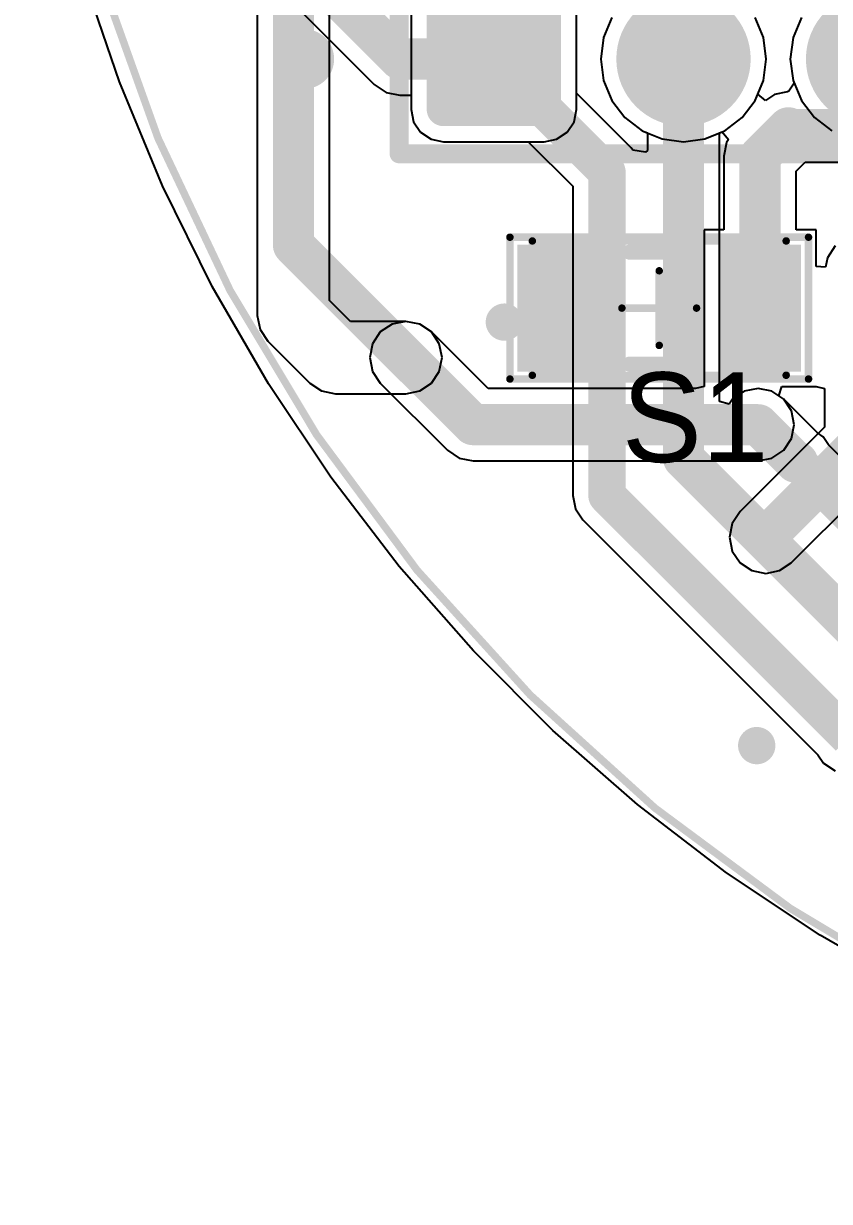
# Model space of a CAD drawing. Header units: millimetres. Extents: x 4.72 to 6.55, y 1.73 to 3.54.
# Drawn here: x 4.731 to 5.156, y 1.728 to 2.349 of the extents above; entities that cross this region are included whole.
import ezdxf

# ---------------------------------------------------------------- set-up
doc = ezdxf.new("R2010")
doc.units = ezdxf.units.MM
doc.header["$MEASUREMENT"] = 0
for name, color, linetype in [('BottomLayer', 5, 'Continuous'), ('BottomSolder', 6, 'Continuous'), ('ConnectLayer', 7, 'Continuous'), ('Mechanical1', 6, 'Continuous'), ('Mechanical13', 56, 'Continuous'), ('Mechanical15', 56, 'Continuous'), ('Mechanical3', 76, 'Continuous'), ('MultiLayer', 9, 'Continuous'), ('PadHoleLayer', 156, 'Continuous'), ('TopLayer', 1, 'Continuous'), ('TopOverlay', 2, 'Continuous'), ('TopPaste', 8, 'Continuous'), ('TopSolder', 216, 'Continuous'), ('ViaHoleLayer', 16, 'Continuous')]:
    doc.layers.add(name, color=color, linetype=linetype)

# ---------------------------------------------------------------- blocks, each defined once
blk = doc.blocks.new('C1206_13')
at = {"layer": 'Mechanical13', "const_width": 0.00394}
for points in [[(0.06693, 0.03543), (-0.06693, 0.03543)], [(-0.06693, -0.03543), (-0.06693, 0.03543)], [(0.06693, -0.03543), (0.06693, 0.03543)], [(0.06693, -0.03543), (-0.06693, -0.03543)]]:
    blk.add_lwpolyline(points, dxfattribs=at)
at = {"layer": 'Mechanical13', "const_width": 0.00197}
for points in [[(-0.06791, 0.03543, 1), (-0.06595, 0.03543, 1)], [(-0.06791, 0.03543, 1), (-0.06595, 0.03543, 1)], [(0.06595, 0.03543, 1), (0.06791, 0.03543, 1)], [(0.06595, 0.03543, 1), (0.06791, 0.03543, 1)], [(-0.06791, -0.03543, 1), (-0.06594, -0.03543, 1)], [(-0.06791, -0.03543, 1), (-0.06594, -0.03543, 1)], [(0.06595, -0.03543, 1), (0.06791, -0.03543, 1)], [(0.06595, -0.03543, 1), (0.06791, -0.03543, 1)]]:
    blk.add_lwpolyline(points, format="xyb", close=True, dxfattribs=at)
at = {"layer": 'Mechanical15', "const_width": 0.00394}
for points in [[(0.07874, 0.0374), (-0.07874, 0.0374)], [(-0.07874, -0.0374), (-0.07874, 0.0374)], [(0.07874, 0.0374), (0.07874, -0.0374)], [(0, 0.01968), (0, -0.01969)], [(0.01969, 0), (-0.01969, 0)], [(0.07874, -0.0374), (-0.07874, -0.0374)]]:
    blk.add_lwpolyline(points, dxfattribs=at)
at = {"layer": 'Mechanical15', "const_width": 0.00197}
for points in [[(-0.07973, 0.0374, 1), (-0.07776, 0.0374, 1)], [(-0.07973, 0.0374, 1), (-0.07776, 0.0374, 1)], [(0.07776, 0.0374, 1), (0.07973, 0.0374, 1)], [(0.07776, 0.0374, 1), (0.07973, 0.0374, 1)], [(-0.00098, 0.01968, 1), (0.00098, 0.01968, 1)], [(-0.02067, 0, 1), (-0.0187, 0, 1)], [(0.0187, 0, 1), (0.02067, 0, 1)], [(-0.00098, -0.01969, 1), (0.00098, -0.01969, 1)], [(-0.07972, -0.0374, 1), (-0.07776, -0.0374, 1)], [(-0.07972, -0.0374, 1), (-0.07776, -0.0374, 1)], [(0.07776, -0.0374, 1), (0.07972, -0.0374, 1)], [(0.07776, -0.0374, 1), (0.07972, -0.0374, 1)]]:
    blk.add_lwpolyline(points, format="xyb", close=True, dxfattribs=at)
at = {"layer": 'TopLayer'}
for points in [[(-0.0315, -0.03347), (-0.0315, 0.03346), (-0.0748, -0.03347), (-0.0748, 0.03346)], [(0.0748, -0.03347), (0.0748, 0.03346), (0.0315, -0.03347), (0.0315, 0.03346)]]:
    blk.add_solid(points, dxfattribs=at)
at = {"layer": 'TopOverlay', "const_width": 0.00787}
for points in [[(0.01575, 0.02953), (-0.01575, 0.02953)], [(0.01575, -0.02953), (-0.01575, -0.02953)]]:
    blk.add_lwpolyline(points, dxfattribs=at)
at = {"layer": 'TopOverlay', "const_width": 0.00394}
for points in [[(-0.01772, 0.02953, 1), (-0.01378, 0.02953, 1)], [(0.01378, 0.02953, 1), (0.01772, 0.02953, 1)], [(-0.01772, -0.02953, 1), (-0.01378, -0.02953, 1)], [(0.01378, -0.02953, 1), (0.01772, -0.02953, 1)]]:
    blk.add_lwpolyline(points, format="xyb", close=True, dxfattribs=at)
at = {"layer": 'TopPaste'}
for points in [[(-0.0315, -0.03347), (-0.0315, 0.03346), (-0.0748, -0.03347), (-0.0748, 0.03346)], [(0.0748, -0.03347), (0.0748, 0.03346), (0.0315, -0.03347), (0.0315, 0.03346)]]:
    blk.add_solid(points, dxfattribs=at)
at = {"layer": 'TopSolder'}
for points in [[(-0.0315, -0.03347), (-0.0315, 0.03346), (-0.0748, -0.03347), (-0.0748, 0.03346)], [(0.0748, -0.03347), (0.0748, 0.03346), (0.0315, -0.03347), (0.0315, 0.03346)]]:
    blk.add_solid(points, dxfattribs=at)
blk = doc.blocks.new('P___H______2_3_TH_P_____2_54___31')
at = {"layer": 'BottomLayer'}
for points, const_width in [([(-0.01772, 0, 1), (0.01772, 0, 1)], 0.03543), ([(0.08228, 0, 1), (0.11772, 0, 1)], 0.03543), ([(0.18228, 0, 1), (0.21772, 0, 1)], 0.03543), ([(-0.031, -0.07343, 1), (-0.02215, -0.07343, 1)], 0.00886), ([(0.02215, -0.07343, 1), (0.031, -0.07343, 1)], 0.00886), ([(0.08228, -0.1, 1), (0.11772, -0.1, 1)], 0.03543), ([(0.18228, -0.1, 1), (0.21772, -0.1, 1)], 0.03543), ([(-0.031, -0.12657, 1), (-0.02215, -0.12657, 1)], 0.00886), ([(0.02215, -0.12657, 1), (0.031, -0.12657, 1)], 0.00886)]:
    blk.add_lwpolyline(points, format="xyb", close=True, dxfattribs=dict(at, const_width=const_width))
for points in [[(-0.02657, -0.13543), (0.02657, -0.13543), (-0.02657, -0.06457), (0.02657, -0.06457)], [(-0.03543, -0.12657), (0.03543, -0.12657), (-0.03543, -0.07343), (0.03543, -0.07343)]]:
    blk.add_solid(points, dxfattribs=at)
at = {"layer": 'BottomSolder'}
for points, const_width in [([(-0.01772, 0, 1), (0.01772, 0, 1)], 0.03543), ([(0.08228, 0, 1), (0.11772, 0, 1)], 0.03543), ([(0.18228, 0, 1), (0.21772, 0, 1)], 0.03543), ([(-0.031, -0.07343, 1), (-0.02215, -0.07343, 1)], 0.00886), ([(0.02215, -0.07343, 1), (0.031, -0.07343, 1)], 0.00886), ([(0.08228, -0.1, 1), (0.11772, -0.1, 1)], 0.03543), ([(0.18228, -0.1, 1), (0.21772, -0.1, 1)], 0.03543), ([(-0.031, -0.12657, 1), (-0.02215, -0.12657, 1)], 0.00886), ([(0.02215, -0.12657, 1), (0.031, -0.12657, 1)], 0.00886)]:
    blk.add_lwpolyline(points, format="xyb", close=True, dxfattribs=dict(at, const_width=const_width))
for points in [[(-0.02657, -0.13543), (0.02657, -0.13543), (-0.02657, -0.06457), (0.02657, -0.06457)], [(-0.03543, -0.12657), (0.03543, -0.12657), (-0.03543, -0.07343), (0.03543, -0.07343)]]:
    blk.add_solid(points, dxfattribs=at)
at = {"layer": 'Mechanical3', "const_width": 0.01}
for points in [[(-0.05, 0.05), (0.25, 0.05)], [(-0.05, -0.05), (-0.05, 0.05)], [(-0.05, 0.05), (0.05, 0.05)], [(0.25, -0.05), (0.25, 0.05)], [(-0.05, -0.15), (-0.05, -0.05)], [(0.25, -0.15), (0.25, -0.05)], [(-0.05, -0.15), (0.25, -0.15)]]:
    blk.add_lwpolyline(points, dxfattribs=at)
at = {"layer": 'Mechanical3', "const_width": 0.005}
for points in [[(-0.0525, 0.05, 1), (-0.0475, 0.05, 1)], [(-0.0525, 0.05, 1), (-0.0475, 0.05, 1)], [(-0.0525, 0.05, 1), (-0.0475, 0.05, 1)], [(0.0475, 0.05, 1), (0.0525, 0.05, 1)], [(0.2475, 0.05, 1), (0.2525, 0.05, 1)], [(0.2475, 0.05, 1), (0.2525, 0.05, 1)], [(-0.0525, -0.05, 1), (-0.0475, -0.05, 1)], [(-0.0525, -0.05, 1), (-0.0475, -0.05, 1)], [(0.2475, -0.05, 1), (0.2525, -0.05, 1)], [(0.2475, -0.05, 1), (0.2525, -0.05, 1)], [(-0.0525, -0.15, 1), (-0.0475, -0.15, 1)], [(-0.0525, -0.15, 1), (-0.0475, -0.15, 1)], [(0.2475, -0.15, 1), (0.2525, -0.15, 1)], [(0.2475, -0.15, 1), (0.2525, -0.15, 1)]]:
    blk.add_lwpolyline(points, format="xyb", close=True, dxfattribs=at)
at = {"layer": 'MultiLayer'}
for points, const_width in [([(-0.01772, 0, 1), (0.01772, 0, 1)], 0.03543), ([(0.08228, 0, 1), (0.11772, 0, 1)], 0.03543), ([(0.18228, 0, 1), (0.21772, 0, 1)], 0.03543), ([(-0.031, -0.07343, 1), (-0.02215, -0.07343, 1)], 0.00886), ([(0.02215, -0.07343, 1), (0.031, -0.07343, 1)], 0.00886), ([(0.08228, -0.1, 1), (0.11772, -0.1, 1)], 0.03543), ([(0.18228, -0.1, 1), (0.21772, -0.1, 1)], 0.03543), ([(-0.031, -0.12657, 1), (-0.02215, -0.12657, 1)], 0.00886), ([(0.02215, -0.12657, 1), (0.031, -0.12657, 1)], 0.00886)]:
    blk.add_lwpolyline(points, format="xyb", close=True, dxfattribs=dict(at, const_width=const_width))
for points in [[(-0.02657, -0.13543), (0.02657, -0.13543), (-0.02657, -0.06457), (0.02657, -0.06457)], [(-0.03543, -0.12657), (0.03543, -0.12657), (-0.03543, -0.07343), (0.03543, -0.07343)]]:
    blk.add_solid(points, dxfattribs=at)
at = {"layer": 'PadHoleLayer', "const_width": 0.01969}
for points in [[(-0.00984, 0, 1), (0.00984, 0, 1)], [(0.09016, 0, 1), (0.10984, 0, 1)], [(0.19016, 0, 1), (0.20984, 0, 1)], [(-0.00984, -0.1, 1), (0.00984, -0.1, 1)], [(0.09016, -0.1, 1), (0.10984, -0.1, 1)], [(0.19016, -0.1, 1), (0.20984, -0.1, 1)]]:
    blk.add_lwpolyline(points, format="xyb", close=True, dxfattribs=at)
at = {"layer": 'TopLayer'}
for points, const_width in [([(-0.01772, 0, 1), (0.01772, 0, 1)], 0.03543), ([(0.08228, 0, 1), (0.11772, 0, 1)], 0.03543), ([(0.18228, 0, 1), (0.21772, 0, 1)], 0.03543), ([(-0.031, -0.07343, 1), (-0.02215, -0.07343, 1)], 0.00886), ([(0.02215, -0.07343, 1), (0.031, -0.07343, 1)], 0.00886), ([(0.08228, -0.1, 1), (0.11772, -0.1, 1)], 0.03543), ([(0.18228, -0.1, 1), (0.21772, -0.1, 1)], 0.03543), ([(-0.031, -0.12657, 1), (-0.02215, -0.12657, 1)], 0.00886), ([(0.02215, -0.12657, 1), (0.031, -0.12657, 1)], 0.00886)]:
    blk.add_lwpolyline(points, format="xyb", close=True, dxfattribs=dict(at, const_width=const_width))
for points in [[(-0.02657, -0.13543), (0.02657, -0.13543), (-0.02657, -0.06457), (0.02657, -0.06457)], [(-0.03543, -0.12657), (0.03543, -0.12657), (-0.03543, -0.07343), (0.03543, -0.07343)]]:
    blk.add_solid(points, dxfattribs=at)
at = {"layer": 'TopOverlay', "const_width": 0.01}
for points in [[(-0.05, 0.05), (0.25, 0.05)], [(-0.05, -0.05), (-0.05, 0.05)], [(-0.05, 0.05), (0.05, 0.05)], [(0.25, -0.05), (0.25, 0.05)], [(-0.05, -0.15), (-0.05, -0.05)], [(0.25, -0.15), (0.25, -0.05)], [(-0.05, -0.15), (0.25, -0.15)]]:
    blk.add_lwpolyline(points, dxfattribs=at)
at = {"layer": 'TopOverlay'}
for points, const_width in [([(-0.0525, 0.05, 1), (-0.0475, 0.05, 1)], 0.005), ([(-0.0525, 0.05, 1), (-0.0475, 0.05, 1)], 0.005), ([(-0.0525, 0.05, 1), (-0.0475, 0.05, 1)], 0.005), ([(0.0475, 0.05, 1), (0.0525, 0.05, 1)], 0.005), ([(0.2475, 0.05, 1), (0.2525, 0.05, 1)], 0.005), ([(0.2475, 0.05, 1), (0.2525, 0.05, 1)], 0.005), ([(-0.0525, -0.05, 1), (-0.0475, -0.05, 1)], 0.005), ([(-0.0525, -0.05, 1), (-0.0475, -0.05, 1)], 0.005), ([(0.2475, -0.05, 1), (0.2525, -0.05, 1)], 0.005), ([(0.2475, -0.05, 1), (0.2525, -0.05, 1)], 0.005), ([(-0.09409, -0.1, 1), (-0.10591, -0.1, 1)], 0.01969), ([(-0.11083, -0.1, 1), (-0.10098, -0.1, 1)], 0.00984), ([(-0.09902, -0.1, 1), (-0.08917, -0.1, 1)], 0.00984), ([(-0.0525, -0.15, 1), (-0.0475, -0.15, 1)], 0.005), ([(-0.0525, -0.15, 1), (-0.0475, -0.15, 1)], 0.005), ([(0.2475, -0.15, 1), (0.2525, -0.15, 1)], 0.005), ([(0.2475, -0.15, 1), (0.2525, -0.15, 1)], 0.005)]:
    blk.add_lwpolyline(points, format="xyb", close=True, dxfattribs=dict(at, const_width=const_width))
at = {"layer": 'TopSolder'}
for points, const_width in [([(-0.01772, 0, 1), (0.01772, 0, 1)], 0.03543), ([(0.08228, 0, 1), (0.11772, 0, 1)], 0.03543), ([(0.18228, 0, 1), (0.21772, 0, 1)], 0.03543), ([(-0.031, -0.07343, 1), (-0.02215, -0.07343, 1)], 0.00886), ([(0.02215, -0.07343, 1), (0.031, -0.07343, 1)], 0.00886), ([(0.08228, -0.1, 1), (0.11772, -0.1, 1)], 0.03543), ([(0.18228, -0.1, 1), (0.21772, -0.1, 1)], 0.03543), ([(-0.031, -0.12657, 1), (-0.02215, -0.12657, 1)], 0.00886), ([(0.02215, -0.12657, 1), (0.031, -0.12657, 1)], 0.00886)]:
    blk.add_lwpolyline(points, format="xyb", close=True, dxfattribs=dict(at, const_width=const_width))
for points in [[(-0.02657, -0.13543), (0.02657, -0.13543), (-0.02657, -0.06457), (0.02657, -0.06457)], [(-0.03543, -0.12657), (0.03543, -0.12657), (-0.03543, -0.07343), (0.03543, -0.07343)]]:
    blk.add_solid(points, dxfattribs=at)

msp = doc.modelspace()

# ---------------------------------------------------------------- linework, layer by layer
at = {"layer": 'BottomLayer'}
for points, const_width in [([(4.87378, 2.23252), (4.87378, 2.46049)], 0.02165), ([(4.97949, 2.33071), (5.03913, 2.27106)], 0.01969), ([(5.07949, 2.12008), (5.07949, 2.33071)], 0.02165), ([(5.03913, 2.10039), (5.03913, 2.27106)], 0.01969), ([(4.87378, 2.23252), (4.93307, 2.17323)], 0.02165), ([(5.11886, 2.1378), (5.13869, 2.11796)], 0.02165), ([(5.07949, 2.12008), (5.19725, 2.00232)], 0.02165), ([(5.13869, 2.11796), (5.13968, 2.11796)], 0.02165), ([(5.13968, 2.11796), (5.21744, 2.0402)], 0.01969), ([(5.03913, 2.10039), (5.16673, 1.9728)], 0.01969)]:
    msp.add_lwpolyline(points, dxfattribs=dict(at, const_width=const_width))
for points, const_width in [([(4.97457, 2.33071, 1), (4.98441, 2.33071, 1)], 0.00984), ([(5.07408, 2.33071, 1), (5.0849, 2.33071, 1)], 0.01083), ([(5.03421, 2.27106, 1), (5.04406, 2.27106, 1)], 0.00984), ([(5.03421, 2.27106, 1), (5.04406, 2.27106, 1)], 0.00984), ([(4.86837, 2.23252, 1), (4.87919, 2.23252, 1)], 0.01083), ([(4.86837, 2.23252, 1), (4.87919, 2.23252, 1)], 0.01083), ([(4.98008, 2.19191, 1), (4.98992, 2.19191, 1)], 0.00984), ([(4.92766, 2.17323, 1), (4.93848, 2.17323, 1)], 0.01083), ([(4.92815, 2.17323, 1), (4.93799, 2.17323, 1)], 0.00984), ([(5.11345, 2.1378, 1), (5.12427, 2.1378, 1)], 0.01083), ([(5.11394, 2.1378, 1), (5.12378, 2.1378, 1)], 0.00984), ([(5.07408, 2.12008, 1), (5.0849, 2.12008, 1)], 0.01083), ([(5.07408, 2.12008, 1), (5.0849, 2.12008, 1)], 0.01083), ([(5.13328, 2.11796, 1), (5.14411, 2.11796, 1)], 0.01083), ([(5.13328, 2.11796, 1), (5.14411, 2.11796, 1)], 0.01083), ([(5.13426, 2.11796, 1), (5.14509, 2.11796, 1)], 0.01083), ([(5.13476, 2.11796, 1), (5.1446, 2.11796, 1)], 0.00984), ([(5.03421, 2.10039, 1), (5.04406, 2.10039, 1)], 0.00984), ([(5.03421, 2.10039, 1), (5.04406, 2.10039, 1)], 0.00984), ([(5.11791, 2.07843, 1), (5.12776, 2.07843, 1)], 0.00984), ([(5.11319, 1.9685, 1), (5.12303, 1.9685, 1)], 0.00984)]:
    msp.add_lwpolyline(points, format="xyb", close=True, dxfattribs=dict(at, const_width=const_width))
at = {"layer": 'ConnectLayer'}
for p, q in [((4.85471, 2.46049), (4.85471, 2.19536)), ((4.89285, 2.20326), (4.89285, 2.45259)), ((4.78199, 2.31866), (4.76294, 2.3748)), ((4.78199, 2.31866), (4.76294, 2.3748)), ((4.86719, 2.36644), (4.9164, 2.31723)), ((4.93586, 2.35728), (4.93586, 2.30413)), ((5.02313, 2.30413), (5.02313, 2.35728)), ((5.02313, 2.31262), (5.02313, 2.35728)), ((5.04166, 2.35255), (5.0373, 2.34201)), ((5.04166, 2.35255), (5.0373, 2.34201)), ((5.12168, 2.34201), (5.11732, 2.35255)), ((5.12168, 2.34201), (5.11732, 2.35255)), ((5.14166, 2.35255), (5.1373, 2.34201)), ((5.14166, 2.35255), (5.1373, 2.34201)), ((5.0373, 2.34201), (5.03581, 2.33071)), ((5.0373, 2.34201), (5.03581, 2.33071)), ((5.12317, 2.33071), (5.12168, 2.34201)), ((5.12317, 2.33071), (5.12168, 2.34201)), ((5.1373, 2.34201), (5.13581, 2.33071)), ((5.1373, 2.34201), (5.13581, 2.33071)), ((5.03581, 2.33071), (5.0373, 2.3194)), ((5.03581, 2.33071), (5.0373, 2.3194)), ((5.12168, 2.3194), (5.12317, 2.33071)), ((5.12168, 2.3194), (5.12317, 2.33071)), ((5.13581, 2.33071), (5.1373, 2.3194)), ((5.13581, 2.33071), (5.1373, 2.3194)), ((4.80468, 2.26388), (4.78199, 2.31866)), ((4.80468, 2.26388), (4.78199, 2.31866)), ((5.0373, 2.3194), (5.04166, 2.30887)), ((5.0373, 2.3194), (5.04166, 2.30887)), ((5.11732, 2.30887), (5.12168, 2.3194)), ((5.11867, 2.31214), (5.12168, 2.3194)), ((5.13788, 2.31799), (5.13506, 2.31383)), ((5.1373, 2.3194), (5.13788, 2.31799)), ((5.1373, 2.3194), (5.14166, 2.30887)), ((4.9164, 2.31723), (4.92259, 2.31309)), ((4.92259, 2.31309), (4.92988, 2.31164)), ((4.92988, 2.31164), (4.92988, 2.31164)), ((4.92988, 2.31164), (4.93586, 2.31164)), ((4.93586, 2.31164), (4.93586, 2.30413)), ((5.05191, 2.28384), (5.02313, 2.31262)), ((5.12271, 2.30882), (5.11867, 2.31214)), ((5.12754, 2.31205), (5.12271, 2.30882)), ((5.13437, 2.31341), (5.12754, 2.31205)), ((5.13506, 2.31383), (5.13437, 2.31341)), ((5.04166, 2.30887), (5.0486, 2.29982)), ((5.04166, 2.30887), (5.0486, 2.29982)), ((5.11038, 2.29982), (5.11732, 2.30887)), ((5.14166, 2.30887), (5.1486, 2.29982)), ((4.93586, 2.30413), (4.93715, 2.29761)), ((4.93586, 2.30413), (4.93715, 2.29761)), ((5.02183, 2.29761), (5.02313, 2.30413)), ((5.0486, 2.29982), (5.05765, 2.29288)), ((5.0486, 2.29982), (5.05765, 2.29288)), ((5.10133, 2.29288), (5.11038, 2.29982)), ((5.1486, 2.29982), (5.15765, 2.29288)), ((4.93715, 2.29761), (4.94085, 2.29207)), ((4.93715, 2.29761), (4.94085, 2.29207)), ((5.01813, 2.29207), (5.02183, 2.29761)), ((4.94085, 2.29207), (4.94639, 2.28837)), ((4.94085, 2.29207), (4.94639, 2.28837)), ((4.94639, 2.28837), (4.95292, 2.28707)), ((4.94639, 2.28837), (4.95292, 2.28707)), ((4.95292, 2.28707), (5.00607, 2.28707)), ((4.95292, 2.28707), (4.99758, 2.28707)), ((4.99758, 2.28707), (5.02107, 2.26358)), ((5.00607, 2.28707), (5.01259, 2.28837)), ((5.01259, 2.28837), (5.01813, 2.29207)), ((5.05765, 2.29288), (5.06819, 2.28852)), ((5.05765, 2.29288), (5.06042, 2.29173)), ((5.06042, 2.29173), (5.06042, 2.28242)), ((5.06819, 2.28852), (5.07949, 2.28703)), ((5.07949, 2.28703), (5.0908, 2.28852)), ((5.0908, 2.28852), (5.09993, 2.2923)), ((5.09856, 2.29173), (5.10133, 2.29288)), ((5.09856, 2.15007), (5.09856, 2.29173)), ((5.09993, 2.2923), (5.10325, 2.28827)), ((5.10223, 2.28674), (5.10078, 2.27944)), ((5.10325, 2.28827), (5.10223, 2.28674)), ((5.05275, 2.28257), (5.05191, 2.28384)), ((5.05942, 2.28159), (5.05275, 2.28257)), ((5.06042, 2.28242), (5.05942, 2.28159)), ((5.10078, 2.27944), (5.10078, 2.24063)), ((5.13891, 2.27154), (5.14374, 2.27637)), ((5.14374, 2.27637), (5.16821, 2.27637)), ((5.13891, 2.24063), (5.13891, 2.27154)), ((4.8309, 2.21071), (4.80468, 2.26388)), ((4.8309, 2.21071), (4.80468, 2.26388)), ((5.02107, 2.26358), (5.02107, 2.10039)), ((5.10078, 2.24063), (5.09032, 2.24063)), ((5.09032, 2.24063), (5.09032, 2.16186)), ((5.14937, 2.24063), (5.13891, 2.24063)), ((5.14937, 2.22132), (5.14937, 2.24063)), ((5.15951, 2.23207), (5.15538, 2.22589)), ((5.15538, 2.22589), (5.15437, 2.22083)), ((5.15437, 2.22083), (5.14937, 2.22132)), ((4.86055, 2.15937), (4.8309, 2.21071)), ((4.86055, 2.15937), (4.8309, 2.21071)), ((4.90381, 2.1923), (4.89285, 2.20326)), ((4.85471, 2.19536), (4.85616, 2.18806)), ((4.85616, 2.18806), (4.8603, 2.18188)), ((4.93307, 2.1923), (4.90381, 2.1923)), ((4.92577, 2.19084), (4.91959, 2.18671)), ((4.93307, 2.1923), (4.92577, 2.19084)), ((4.94037, 2.19084), (4.93307, 2.1923)), ((4.94037, 2.19084), (4.93307, 2.1923)), ((4.94655, 2.18671), (4.94037, 2.19084)), ((4.94655, 2.18671), (4.94037, 2.19084)), ((4.8603, 2.18188), (4.88243, 2.15975)), ((4.91959, 2.18671), (4.91546, 2.18052)), ((4.9764, 2.15686), (4.94655, 2.18671)), ((4.95069, 2.18052), (4.94655, 2.18671)), ((4.91546, 2.18052), (4.914, 2.17323)), ((4.95214, 2.17323), (4.95069, 2.18052)), ((4.914, 2.17323), (4.91546, 2.16593)), ((4.95069, 2.16593), (4.95214, 2.17323)), ((4.91546, 2.16593), (4.91959, 2.15975)), ((4.94655, 2.15975), (4.95069, 2.16593)), ((4.89348, 2.11007), (4.86055, 2.15937)), ((4.89348, 2.11007), (4.86055, 2.15937)), ((4.88243, 2.15975), (4.88861, 2.15561)), ((4.91959, 2.15975), (4.95502, 2.12431)), ((4.94037, 2.15561), (4.94655, 2.15975)), ((5.08577, 2.15686), (4.9764, 2.15686)), ((5.09032, 2.15795), (5.08577, 2.15686)), ((5.09032, 2.16186), (5.09032, 2.15795)), ((5.11886, 2.15686), (5.11156, 2.15541)), ((5.12616, 2.15541), (5.11886, 2.15686)), ((5.12983, 2.15295), (5.13135, 2.15795)), ((5.13135, 2.15795), (5.14893, 2.15795)), ((5.14893, 2.15795), (5.14937, 2.15795)), ((5.14937, 2.15795), (5.15393, 2.15688)), ((5.15393, 2.15688), (5.15393, 2.13649)), ((4.88861, 2.15561), (4.89591, 2.15416)), ((4.89591, 2.15416), (4.93307, 2.15416)), ((4.93307, 2.15416), (4.94037, 2.15561)), ((5.10356, 2.14855), (5.09856, 2.15007)), ((5.10538, 2.15128), (5.10356, 2.14855)), ((5.11156, 2.15541), (5.10538, 2.15128)), ((5.13234, 2.15128), (5.12616, 2.15541)), ((5.13234, 2.15128), (5.12983, 2.15295)), ((5.13647, 2.14509), (5.13234, 2.15128)), ((5.15019, 2.13343), (5.13234, 2.15128)), ((5.13793, 2.1378), (5.13647, 2.14509)), ((5.13647, 2.1305), (5.13793, 2.1378)), ((5.15393, 2.13649), (5.10935, 2.09192)), ((5.15316, 2.13144), (5.15019, 2.13343)), ((5.15602, 2.12717), (5.15316, 2.13144)), ((5.13234, 2.12431), (5.13647, 2.1305)), ((5.18223, 2.10095), (5.15602, 2.12717)), ((4.95502, 2.12431), (4.96121, 2.12018)), ((4.96121, 2.12018), (4.9685, 2.11873)), ((5.11886, 2.11873), (5.12616, 2.12018)), ((5.12616, 2.12018), (5.13234, 2.12431)), ((4.9685, 2.11873), (5.11886, 2.11873)), ((5.13632, 2.06495), (5.18648, 2.11511)), ((4.92958, 2.06304), (4.89348, 2.11007)), ((4.92958, 2.06304), (4.89348, 2.11007)), ((5.02107, 2.10039), (5.02245, 2.09348)), ((5.02245, 2.09348), (5.02636, 2.08762)), ((5.10935, 2.09192), (5.10522, 2.08573)), ((5.02636, 2.08762), (5.15039, 1.96359)), ((5.10522, 2.08573), (5.10377, 2.07843)), ((5.10377, 2.07843), (5.10522, 2.07114)), ((5.10522, 2.07114), (5.10935, 2.06495)), ((4.96867, 2.01846), (4.92958, 2.06304)), ((4.96867, 2.01846), (4.92958, 2.06304)), ((5.10935, 2.06495), (5.11554, 2.06082)), ((5.13013, 2.06082), (5.13632, 2.06495)), ((5.11554, 2.06082), (5.12284, 2.05937)), ((5.12284, 2.05937), (5.13013, 2.06082)), ((5.01059, 1.97654), (4.96867, 2.01846)), ((5.01059, 1.97654), (4.96867, 2.01846)), ((5.05516, 1.93745), (5.01059, 1.97654)), ((5.05516, 1.93745), (5.01059, 1.97654)), ((5.15039, 1.96359), (5.15325, 1.95931)), ((5.15325, 1.95931), (5.15944, 1.95518)), ((5.1022, 1.90136), (5.05516, 1.93745)), ((5.1022, 1.90136), (5.05516, 1.93745)), ((5.15149, 1.86842), (5.1022, 1.90136)), ((5.15149, 1.86842), (5.1022, 1.90136)), ((5.20284, 1.83878), (5.15149, 1.86842)), ((5.20284, 1.83878), (5.15149, 1.86842))]:
    msp.add_line(p, q, dxfattribs=at)
at = {"layer": 'Mechanical1', "const_width": 0.00394}
msp.add_lwpolyline([(6.54443, 2.63551, 1), (4.73341, 2.63551, 1)], format="xyb", close=True, dxfattribs=at)
at = {"layer": 'MultiLayer', "const_width": 0.00984}
for points in [[(4.98008, 2.19191, 1), (4.98992, 2.19191, 1)], [(4.92815, 2.17323, 1), (4.93799, 2.17323, 1)], [(5.11394, 2.1378, 1), (5.12378, 2.1378, 1)], [(5.11791, 2.07843, 1), (5.12776, 2.07843, 1)], [(5.11319, 1.9685, 1), (5.12303, 1.9685, 1)]]:
    msp.add_lwpolyline(points, format="xyb", close=True, dxfattribs=at)
at = {"layer": 'TopLayer'}
for points, const_width in [([(4.88067, 2.37992), (4.92988, 2.33071)], 0.02165), ([(4.92988, 2.33071), (4.97949, 2.33071)], 0.02165), ([(5.11984, 2.27944), (5.13484, 2.29443)], 0.02165), ([(5.13484, 2.29443), (5.16821, 2.29443)], 0.01969), ([(5.11984, 2.19929), (5.11984, 2.27944)], 0.02165), ([(4.93307, 2.17323), (4.9685, 2.1378)], 0.02165), ([(4.9685, 2.1378), (5.11886, 2.1378)], 0.02165), ([(5.12284, 2.07843), (5.17299, 2.12859)], 0.02165)]:
    msp.add_lwpolyline(points, dxfattribs=dict(at, const_width=const_width))
for points, const_width in [([(4.92447, 2.33071, 1), (4.9353, 2.33071, 1)], 0.01083), ([(4.92447, 2.33071, 1), (4.9353, 2.33071, 1)], 0.01083), ([(4.97408, 2.33071, 1), (4.9849, 2.33071, 1)], 0.01083), ([(5.12942, 2.29443, 1), (5.14025, 2.29443, 1)], 0.01083), ([(5.12991, 2.29443, 1), (5.13976, 2.29443, 1)], 0.00984), ([(5.11443, 2.27944, 1), (5.12526, 2.27944, 1)], 0.01083), ([(5.11443, 2.27944, 1), (5.12526, 2.27944, 1)], 0.01083), ([(5.11443, 2.19929, 1), (5.12526, 2.19929, 1)], 0.01083), ([(4.98008, 2.19191, 1), (4.98992, 2.19191, 1)], 0.00984), ([(4.92766, 2.17323, 1), (4.93848, 2.17323, 1)], 0.01083), ([(4.92815, 2.17323, 1), (4.93799, 2.17323, 1)], 0.00984), ([(4.96309, 2.1378, 1), (4.97392, 2.1378, 1)], 0.01083), ([(4.96309, 2.1378, 1), (4.97392, 2.1378, 1)], 0.01083), ([(5.11345, 2.1378, 1), (5.12427, 2.1378, 1)], 0.01083), ([(5.11394, 2.1378, 1), (5.12378, 2.1378, 1)], 0.00984), ([(5.11742, 2.07843, 1), (5.12825, 2.07843, 1)], 0.01083), ([(5.11791, 2.07843, 1), (5.12776, 2.07843, 1)], 0.00984), ([(5.11319, 1.9685, 1), (5.12303, 1.9685, 1)], 0.00984)]:
    msp.add_lwpolyline(points, format="xyb", close=True, dxfattribs=dict(at, const_width=const_width))
at = {"layer": 'ViaHoleLayer', "const_width": 0.00591}
for points in [[(4.98205, 2.19191, 1), (4.98795, 2.19191, 1)], [(4.93012, 2.17323, 1), (4.93602, 2.17323, 1)], [(5.11591, 2.1378, 1), (5.12181, 2.1378, 1)], [(5.11988, 2.07843, 1), (5.12579, 2.07843, 1)], [(5.11516, 1.9685, 1), (5.12106, 1.9685, 1)]]:
    msp.add_lwpolyline(points, format="xyb", close=True, dxfattribs=at)

# ---------------------------------------------------------------- block references
for name, p, rotation in [('P___H______2_3_TH_P_____2_54___31', (4.97949, 2.43071), 360), ('C1206_13', (5.06669, 2.19929), 180)]:
    msp.add_blockref(name, p, dxfattribs=dict(rotation=rotation))

# ---------------------------------------------------------------- texts
at = {"layer": 'TopOverlay'}
msp.add_text('S1', height=0.047244, dxfattribs=at).set_placement((5.04701, 2.11811))

doc.saveas('drawing.dxf')
